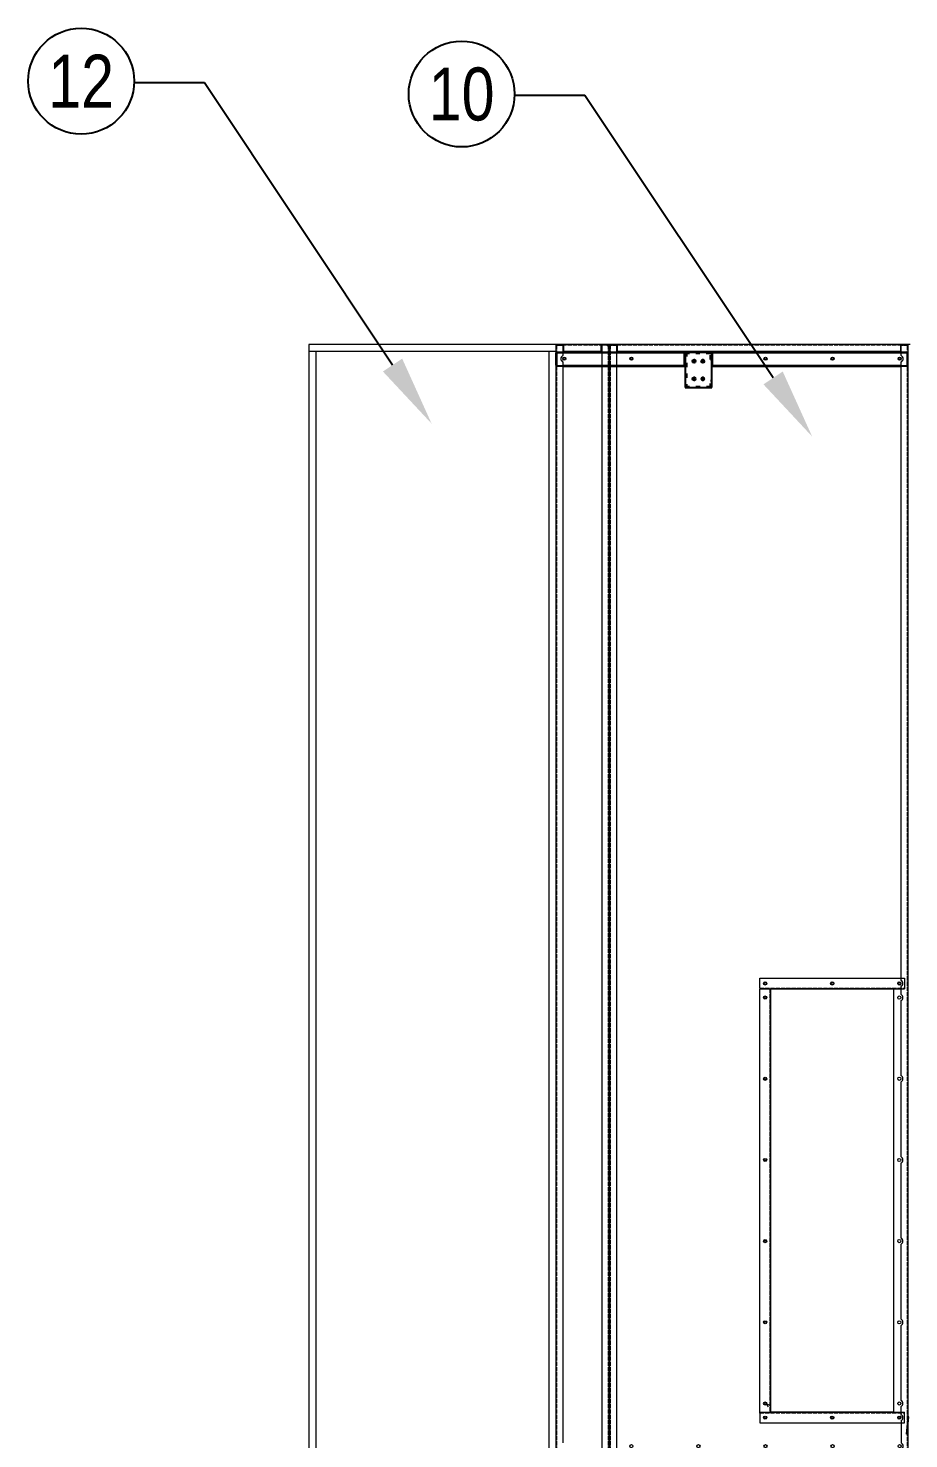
# Model space of a CAD drawing. Header units: millimetres. Extents: x -664082 to 30827, y -141530 to 21962.
# Drawn here: x 9018 to 11513, y 9249 to 13246 of the extents above; entities that cross this region are included whole.
import ezdxf
from ezdxf import colors
from ezdxf.entities.mleader import LeaderData, LeaderLine
from ezdxf.enums import TextEntityAlignment as Align
from ezdxf.math import Vec2, Vec3

# ---------------------------------------------------------------- set-up
doc = ezdxf.new("R2010")
doc.units = ezdxf.units.MM
doc.linetypes.add('DASHED', pattern=[15, 12, -3])
doc.linetypes.add('DASHSPACE', pattern=[30, 12, -18])
doc.layers.add('냉각탑_dim', color=1, linetype='Continuous')
doc.layers.add('냉각탑_text', color=3, linetype='Continuous')
doc.styles.get("Standard").update_dxf_attribs({"font": 'arial.ttf'})

# ---------------------------------------------------------------- blocks, each defined once
blk = doc.blocks.new('3425346')
at = {"color": 7, "lineweight": 13}
for p, q in [((155016.9, 41125), (155426.9, 41125)), ((155016.9, 41095), (155426.9, 41095))]:
    blk.add_line(p, q, dxfattribs=at)
at = {"color": 7, "lineweight": 13, "ltscale": 0.035}
for p, q in [((155016.9, 41122.2), (155016.9, 41125)), ((155426.9, 41122.2), (155426.9, 41125))]:
    blk.add_line(p, q, dxfattribs=at)
at = {"color": 7, "linetype": 'DASHED', "lineweight": 13}
blk.add_line((155016.9, 41123.4), (155426.9, 41123.4), dxfattribs=at)
at = {"color": 7, "lineweight": 13, "ltscale": 0.34}
for p, q in [((155016.9, 41122.2), (155016.9, 41095)), ((155426.9, 41095), (155426.9, 41122.2))]:
    blk.add_line(p, q, dxfattribs=at)
at = {"color": 7, "lineweight": 13}
blk.add_lwpolyline([(155416.2, 41115.3), (155414.3, 41111.8), (155417.7, 41113.9)], dxfattribs=at)
for centre in [(155031.9, 41110), (155221.9, 41110), (155411.9, 41110)]:
    blk.add_circle(centre, 3, dxfattribs=at)
blk = doc.blocks.new('235465')
at = {"color": 7, "lineweight": 13}
for p, q in [((158476.7, 41706.6), (159676.7, 41706.6)), ((159676.7, 41676.6), (158476.7, 41676.6))]:
    blk.add_line(p, q, dxfattribs=at)
at = {"color": 7, "lineweight": 13, "ltscale": 0.014}
for p, q in [((158476.7, 41703.8), (158476.7, 41706.6)), ((159676.7, 41703.8), (159676.7, 41706.6))]:
    blk.add_line(p, q, dxfattribs=at)
at = {"color": 7, "linetype": 'DASHED', "lineweight": 13}
blk.add_line((158476.7, 41705), (159676.7, 41705), dxfattribs=at)
at = {"color": 7, "lineweight": 13, "ltscale": 0.136}
for p, q in [((158476.7, 41703.8), (158476.7, 41676.6)), ((159676.7, 41676.6), (159676.7, 41703.8))]:
    blk.add_line(p, q, dxfattribs=at)
at = {"color": 7, "linetype": 'DASHED', "lineweight": 13, "ltscale": 0.008}
for p, q in [((159001.7, 41706.6), (159001.7, 41705)), ((159151.7, 41706.6), (159151.7, 41705))]:
    blk.add_line(p, q, dxfattribs=at)
at = {"color": 7, "lineweight": 13}
blk.add_lwpolyline([(159656.7, 41703.6), (159653.1, 41694.3), (159660.9, 41700.6)], dxfattribs=at)
for centre in [(158501.7, 41691.6), (158731.7, 41691.6), (158961.7, 41691.6), (159191.7, 41691.6), (159421.7, 41691.6), (159651.7, 41691.6)]:
    blk.add_circle(centre, 3, dxfattribs=at)
blk = doc.blocks.new('5679796')
at = {"color": 7, "lineweight": 13, "ltscale": 0.027667}
for p, q in [((165481.5, 14310.4), (165481.5, 14327)), ((165483.5, 14310.4), (165483.5, 14327)), ((165481.5, 13335.8), (165481.5, 13352.4)), ((165483.5, 13335.8), (165483.5, 13352.4))]:
    blk.add_line(p, q, dxfattribs=at)
at = {"color": 7, "lineweight": 13, "ltscale": 0.003333}
for p, q in [((165483.5, 14310.4), (165481.5, 14310.4)), ((165481.5, 14308.4), (165483.5, 14308.4)), ((165483.5, 14308.4), (165481.5, 14308.4)), ((165483.5, 13352.4), (165481.5, 13352.4))]:
    blk.add_line(p, q, dxfattribs=at)
at = {"color": 7, "lineweight": 13}
for p, q in [((165481.5, 14308.4), (165481.5, 13965.9)), ((165481.5, 14308.4), (165481.5, 13965.9)), ((165484.9, 14308.4), (165484.9, 13965.9)), ((165520.1, 14327.5), (165520.1, 13965.9)), ((165523.5, 14327), (165523.5, 13335.8)), ((165481.5, 13886.9), (165481.5, 13354.4)), ((165481.5, 13886.9), (165481.5, 13354.4)), ((165484.9, 13886.9), (165484.9, 13354.4)), ((165520.1, 13886.9), (165520.1, 13335.3))]:
    blk.add_line(p, q, dxfattribs=at)
at = {"color": 7, "lineweight": 13, "ltscale": 0.061}
for p, q in [((165520.1, 14327.5), (165483.5, 14327.5)), ((165483.5, 13335.3), (165520.1, 13335.3))]:
    blk.add_line(p, q, dxfattribs=at)
at = {"color": 7, "lineweight": 13, "ltscale": 0.031833}
for p, q in [((165483.5, 14308.4), (165483.5, 14327.5)), ((165483.5, 13335.3), (165483.5, 13354.4))]:
    blk.add_line(p, q, dxfattribs=at)
at = {"color": 7, "lineweight": 13, "ltscale": 0.003329}
blk.add_line((165483.5, 14308.4), (165483.5, 14310.4), dxfattribs=at)
at = {"color": 7, "lineweight": 13, "ltscale": 0.002333}
for p, q in [((165484.9, 14308.4), (165483.5, 14308.4)), ((165483.5, 13354.4), (165484.9, 13354.4))]:
    blk.add_line(p, q, dxfattribs=at)
at = {"color": 7, "lineweight": 13, "ltscale": 0.060846}
blk.add_line((165483.6, 14327.5), (165520.1, 14327.5), dxfattribs=at)
at = {"color": 7, "lineweight": 13, "ltscale": 0.058667}
for p, q in [((165484.9, 14330.4), (165520.1, 14330.4)), ((165520.1, 14328.4), (165484.9, 14328.4)), ((165520.1, 13334.4), (165484.9, 13334.4)), ((165484.9, 13332.4), (165520.1, 13332.4))]:
    blk.add_line(p, q, dxfattribs=at)
at = {"color": 7, "lineweight": 13, "ltscale": 0.004007}
for p, q in [((165522.5, 14328.4), (165520.1, 14328.4)), ((165522.5, 13334.4), (165520.1, 13334.4))]:
    blk.add_line(p, q, dxfattribs=at)
at = {"color": 7, "lineweight": 13, "ltscale": 0.0015}
for p, q in [((165520.1, 14328.4), (165520.1, 14327.5)), ((165520.1, 14327.5), (165520.1, 14328.4)), ((165520.1, 13335.3), (165520.1, 13334.4)), ((165520.1, 13334.4), (165520.1, 13335.3))]:
    blk.add_line(p, q, dxfattribs=at)
at = {"color": 7, "lineweight": 13, "ltscale": 0.001795}
for p, q in [((165522, 14328.4), (165522.9, 14329.1)), ((165522, 13334.4), (165522.9, 13333.8))]:
    blk.add_line(p, q, dxfattribs=at)
for p, q in [((165481.5, 13965.9), (165523.5, 13965.9)), ((165521.5, 13886.9), (165521.5, 13965.9)), ((165481.5, 13886.9), (165523.5, 13886.9))]:
    blk.add_line(p, q)
at = {"color": 7, "lineweight": 13, "ltscale": 0.005667}
blk.add_line((165481.5, 13354.4), (165484.9, 13354.4), dxfattribs=at)
at = {"color": 7, "lineweight": 13, "ltscale": 0.003337}
blk.add_line((165483.5, 13352.4), (165483.5, 13354.4), dxfattribs=at)
at = {"color": 7, "lineweight": 13}
for centre in [(165503.5, 14306.4), (165503.5, 14116.4), (165503.5, 13736.4), (165503.5, 13546.4), (165503.5, 13356.4)]:
    blk.add_circle(centre, 3, dxfattribs=at)
for centre, radius, start, end in [((165484.9, 14327), 3.4, 90, 180), ((165484.9, 14327), 1.4, 90, 159.0752), ((165520.1, 14327), 3.4, 0, 90), ((165484.9, 13335.8), 3.4, 180, 270), ((165484.9, 13335.8), 1.4, 200.9249, 270), ((165520.1, 13335.8), 3.4, 270, 0)]:
    blk.add_arc(centre, radius, start, end, dxfattribs=at)
for points in [[(165523.5, 14327), (165523.5, 14327.3), (165523.5, 14327.6), (165523.3, 14327.8), (165523, 14328.1), (165522.7, 14328.4), (165522.6, 14328.4), (165522.6, 14328.4), (165522.5, 14328.4)], [(165523.5, 13335.8), (165523.5, 13335.6), (165523.5, 13335.3), (165523.3, 13335.1), (165523, 13334.8), (165522.7, 13334.5), (165522.6, 13334.5), (165522.6, 13334.5), (165522.5, 13334.4)]]:
    blk.add_open_spline(points, degree=5, knots=[0, 0, 0, 0, 0, 0, 4.583204, 4.583204, 4.583204, 5.126781, 5.126781, 5.126781, 5.126781, 5.126781, 5.126781], dxfattribs=at)
blk = doc.blocks.new('568596')
at = {"color": 7, "lineweight": 13}
for p, q in [((173046.2, 17464.9), (169551.6, 17464.9)), ((169549.9, 17462.9), (169549.9, 16621.8)), ((169549.9, 17462), (169549.9, 17436.4)), ((173047.9, 16621.8), (173047.9, 17462.9)), ((173047.9, 17442.9), (173047.9, 17462)), ((170022.9, 17008.9), (171222.9, 17008.9)), ((169551.6, 16618.9), (173046.2, 16618.9))]:
    blk.add_line(p, q, dxfattribs=at)
at = {"color": 7, "lineweight": 13, "ltscale": 0.002252}
for p, q in [((169551.6, 17464.9), (169551.6, 17463.6)), ((173046.2, 17464.9), (173046.2, 17463.6)), ((169551.6, 16618.9), (169551.6, 16620.3)), ((173046.2, 16618.9), (173046.2, 16620.3))]:
    blk.add_line(p, q, dxfattribs=at)
at = {"color": 7, "linetype": 'DASHED', "lineweight": 13}
for p, q in [((169551.9, 17464.9), (169551.9, 16621.8)), ((170044.9, 17464.9), (170044.9, 17462.9)), ((170050.9, 17464.9), (170050.9, 17462.9)), ((170244.9, 17464.9), (170244.9, 17462.9)), ((170250.9, 17464.9), (170250.9, 17462.9)), ((170444.9, 17464.9), (170444.9, 17462.9)), ((170450.9, 17464.9), (170450.9, 17462.9)), ((170644.9, 17464.9), (170644.9, 17462.9)), ((170650.9, 17464.9), (170650.9, 17462.9)), ((170844.9, 17464.9), (170844.9, 17462.9)), ((170850.9, 17464.9), (170850.9, 17462.9)), ((171044.9, 17464.9), (171044.9, 17462.9)), ((171050.9, 17464.9), (171050.9, 17462.9)), ((171244.9, 17464.9), (171244.9, 17462.9)), ((171250.9, 17464.9), (171250.9, 17462.9)), ((171444.9, 17464.9), (171444.9, 17462.9)), ((171450.9, 17464.9), (171450.9, 17462.9)), ((171644.9, 17464.9), (171644.9, 17462.9)), ((171650.9, 17464.9), (171650.9, 17462.9)), ((171844.9, 17464.9), (171844.9, 17462.9)), ((171850.9, 17464.9), (171850.9, 17462.9)), ((172044.9, 17464.9), (172044.9, 17462.9)), ((172050.9, 17464.9), (172050.9, 17462.9)), ((172244.9, 17464.9), (172244.9, 17462.9)), ((172250.9, 17464.9), (172250.9, 17462.9)), ((172444.9, 17464.9), (172444.9, 17462.9)), ((172450.9, 17464.9), (172450.9, 17462.9)), ((172644.9, 17464.9), (172644.9, 17462.9)), ((172650.9, 17464.9), (172650.9, 17462.9)), ((172844.9, 17464.9), (172844.9, 17462.9)), ((172850.9, 17464.9), (172850.9, 17462.9)), ((173045.9, 16621.8), (173045.9, 17464.9)), ((173046.2, 17462.9), (169551.6, 17462.9)), ((169551.9, 17462), (169551.9, 17436.4)), ((173045.9, 17442.9), (173045.9, 17462)), ((169551.6, 16620.9), (173046.2, 16620.9))]:
    blk.add_line(p, q, dxfattribs=at)
at = {"color": 7, "linetype": 'DASHED', "lineweight": 13, "ltscale": 0.003333}
for p, q in [((169644.9, 17464.9), (169644.9, 17462.9)), ((169650.9, 17464.9), (169650.9, 17462.9)), ((169844.9, 17464.9), (169844.9, 17462.9)), ((169850.9, 17464.9), (169850.9, 17462.9)), ((173014.9, 17464.9), (173014.9, 17462.9)), ((173020.9, 17464.9), (173020.9, 17462.9)), ((169551.9, 17462), (169549.9, 17462)), ((169549.9, 17445.4), (169551.9, 17445.4)), ((169549.9, 17442.9), (169551.9, 17442.9)), ((169549.9, 17436.4), (169551.9, 17436.4)), ((173047.9, 17462), (173045.9, 17462)), ((173047.9, 17442.9), (173045.9, 17442.9)), ((169549.9, 17407.4), (169551.9, 17407.4)), ((169549.9, 17398.4), (169551.9, 17398.4)), ((169549.9, 17217.4), (169551.9, 17217.4)), ((169549.9, 17208.4), (169551.9, 17208.4)), ((169549.9, 17027.4), (169551.9, 17027.4)), ((169549.9, 17018.4), (169551.9, 17018.4)), ((169549.9, 16837.4), (169551.9, 16837.4)), ((169549.9, 16828.4), (169551.9, 16828.4)), ((173047.9, 16727.9), (173045.9, 16727.9)), ((173047.9, 16709.9), (173045.9, 16709.9)), ((169549.9, 16647.4), (169551.9, 16647.4)), ((169549.9, 16640.9), (169551.9, 16640.9)), ((169549.9, 16638.4), (169551.9, 16638.4)), ((173047.9, 16640.9), (173045.9, 16640.9)), ((169551.9, 16621.8), (169549.9, 16621.8)), ((169644.9, 16620.9), (169644.9, 16618.9)), ((169650.9, 16620.9), (169650.9, 16618.9)), ((169844.9, 16620.9), (169844.9, 16618.9)), ((169850.9, 16620.9), (169850.9, 16618.9)), ((170044.9, 16620.9), (170044.9, 16618.9)), ((170050.9, 16620.9), (170050.9, 16618.9)), ((170244.9, 16620.9), (170244.9, 16618.9)), ((170250.9, 16620.9), (170250.9, 16618.9)), ((170444.9, 16620.9), (170444.9, 16618.9)), ((170450.9, 16620.9), (170450.9, 16618.9)), ((170644.9, 16620.9), (170644.9, 16618.9)), ((170650.9, 16620.9), (170650.9, 16618.9)), ((170844.9, 16620.9), (170844.9, 16618.9)), ((170850.9, 16620.9), (170850.9, 16618.9)), ((171044.9, 16620.9), (171044.9, 16618.9)), ((171050.9, 16620.9), (171050.9, 16618.9)), ((171244.9, 16620.9), (171244.9, 16618.9)), ((171250.9, 16620.9), (171250.9, 16618.9)), ((171444.9, 16620.9), (171444.9, 16618.9)), ((171450.9, 16620.9), (171450.9, 16618.9)), ((171644.9, 16620.9), (171644.9, 16618.9)), ((171650.9, 16620.9), (171650.9, 16618.9)), ((171844.9, 16620.9), (171844.9, 16618.9)), ((171850.9, 16620.9), (171850.9, 16618.9)), ((172044.9, 16620.9), (172044.9, 16618.9)), ((172050.9, 16620.9), (172050.9, 16618.9)), ((172244.9, 16620.9), (172244.9, 16618.9)), ((172250.9, 16620.9), (172250.9, 16618.9)), ((172444.9, 16620.9), (172444.9, 16618.9)), ((172450.9, 16620.9), (172450.9, 16618.9)), ((172644.9, 16620.9), (172644.9, 16618.9)), ((172650.9, 16620.9), (172650.9, 16618.9)), ((172844.9, 16620.9), (172844.9, 16618.9)), ((172850.9, 16620.9), (172850.9, 16618.9)), ((173014.9, 16620.9), (173014.9, 16618.9)), ((173020.9, 16620.9), (173020.9, 16618.9)), ((173047.9, 16621.8), (173045.9, 16621.8))]:
    blk.add_line(p, q, dxfattribs=at)
at = {"color": 7, "lineweight": 13, "ltscale": 0.00166}
for p, q in [((169550.9, 17462.9), (169549.9, 17462.9)), ((173046.9, 17462.9), (173047.9, 17462.9)), ((169550.9, 16620.9), (169549.9, 16620.9)), ((173046.9, 16620.9), (173047.9, 16620.9))]:
    blk.add_line(p, q, dxfattribs=at)
at = {"color": 7, "lineweight": 13, "ltscale": 0.0015}
for p, q in [((169549.9, 17462.9), (169549.9, 17462)), ((173047.9, 17462), (173047.9, 17462.9)), ((169549.9, 16621.8), (169549.9, 16620.9)), ((173047.9, 16620.9), (173047.9, 16621.8))]:
    blk.add_line(p, q, dxfattribs=at)
at = {"color": 7, "lineweight": 13, "ltscale": 0.001174}
for p, q in [((169550.9, 17462.9), (169551.6, 17462.9)), ((173046.9, 17462.9), (173046.2, 17462.9)), ((169550.9, 16620.9), (169551.6, 16620.9)), ((173046.9, 16620.9), (173046.2, 16620.9))]:
    blk.add_line(p, q, dxfattribs=at)
at = {"color": 7, "lineweight": 13, "ltscale": 0.002009}
for p, q in [((169551.6, 17462.4), (169551.6, 17463.6)), ((173046.2, 17462.4), (173046.2, 17463.6)), ((169551.6, 16621.5), (169551.6, 16620.3)), ((173046.2, 16621.5), (173046.2, 16620.3))]:
    blk.add_line(p, q, dxfattribs=at)
at = {"color": 7, "linetype": 'DASHED', "lineweight": 13, "ltscale": 0.001183}
for p, q in [((169551.6, 17462.9), (169552.3, 17462.9)), ((173046.2, 17462.9), (173045.5, 17462.9)), ((169551.6, 16620.9), (169552.3, 16620.9)), ((173046.2, 16620.9), (173045.5, 16620.9))]:
    blk.add_line(p, q, dxfattribs=at)
at = {"color": 7, "linetype": 'DASHED', "lineweight": 13, "ltscale": 0.001406}
for p, q in [((169551.6, 17462.4), (169551.6, 17461.5)), ((173046.2, 17462.4), (173046.2, 17461.5)), ((169551.6, 16621.5), (169551.6, 16622.3)), ((173046.2, 16621.5), (173046.2, 16622.3))]:
    blk.add_line(p, q, dxfattribs=at)
at = {"color": 7, "linetype": 'DASHED', "lineweight": 13, "ltscale": 0.027667}
for p, q in [((169551.6, 17444.9), (169551.6, 17461.5)), ((173046.2, 17461.5), (173046.2, 17444.9)), ((169551.6, 16622.3), (169551.6, 16638.9)), ((173046.2, 16638.9), (173046.2, 16622.3))]:
    blk.add_line(p, q, dxfattribs=at)
at = {"color": 7, "lineweight": 13, "ltscale": 0.058667}
for p, q in [((173046.2, 17444.9), (169551.6, 17444.9)), ((169553.3, 17442.9), (169569.9, 17442.9)), ((169569.9, 17444.9), (169569.9, 16640.9)), ((173027.9, 16640.9), (173027.9, 17444.9)), ((173045.9, 17442.9), (173027.9, 17442.9)), ((170022.9, 16658.9), (170022.9, 17008.9)), ((171222.9, 16658.9), (171222.9, 17008.9)), ((169917.7, 16638.9), (169551.6, 16638.9)), ((169569.9, 16640.9), (169551.9, 16640.9)), ((169999.2, 16638.9), (169936.1, 16638.9)), ((170016.6, 16638.9), (170039.2, 16638.9)), ((170022.9, 16658.9), (171222.9, 16658.9)), ((170056.6, 16638.9), (170269.2, 16638.9)), ((170286.6, 16638.9), (170499.2, 16638.9)), ((170516.6, 16638.9), (170729.2, 16638.9)), ((170746.6, 16638.9), (170959.2, 16638.9)), ((170976.6, 16638.9), (171189.2, 16638.9)), ((171206.6, 16638.9), (171229.2, 16638.9)), ((171246.6, 16638.9), (172998.7, 16638.9)), ((173017.1, 16638.9), (173046.2, 16638.9)), ((173045.9, 16640.9), (173027.9, 16640.9))]:
    blk.add_line(p, q, dxfattribs=at)
at = {"color": 7, "linetype": 'DASHED', "lineweight": 13, "ltscale": 0.0015}
for p, q in [((169551.9, 17462.9), (169551.9, 17462)), ((173045.9, 17462), (173045.9, 17462.9)), ((169551.9, 16621.8), (169551.9, 16620.9)), ((173045.9, 16620.9), (173045.9, 16621.8))]:
    blk.add_line(p, q, dxfattribs=at)
at = {"color": 7, "linetype": 'DASHED', "lineweight": 13, "ltscale": 0.002333}
for p, q in [((169551.9, 17442.9), (169553.3, 17442.9)), ((173045.9, 17442.9), (173044.5, 17442.9)), ((173045.9, 16640.9), (173044.5, 16640.9))]:
    blk.add_line(p, q, dxfattribs=at)
at = {"color": 7, "lineweight": 13, "ltscale": 0.058667}
for centre in [(169926.9, 17402.9), (173007.9, 17402.9), (173007.9, 17022.9), (173007.9, 16832.9), (169926.9, 16642.9), (170007.9, 16643.9), (170047.9, 16643.9), (170277.9, 16643.9), (170507.9, 16643.9), (170737.9, 16643.9), (170967.9, 16643.9), (171197.9, 16643.9), (171237.9, 16643.9), (173007.9, 16642.9)]:
    blk.add_circle(centre, 4.5, dxfattribs=at)
for centre in [(172950.9, 17225.4), (173000.7, 17225.4), (172950.9, 17200.4), (173000.7, 17200.4)]:
    blk.add_circle(centre, 4.5)
at = {"color": 7, "lineweight": 13}
for centre in [(169926.9, 17212.9), (169926.9, 17022.9), (170007.9, 17023.9), (170047.9, 17023.9), (170277.9, 17023.9), (170507.9, 17023.9), (170737.9, 17023.9), (170967.9, 17023.9), (171197.9, 17023.9), (171237.9, 17023.9), (169926.9, 16832.9), (170007.9, 16833.9), (171237.9, 16833.9)]:
    blk.add_circle(centre, 4.5, dxfattribs=at)
at = {"color": 7, "lineweight": 13, "ltscale": 0.058667}
for centre, start, end in [((169926.9, 16642.9), 203.5779, 336.4221), ((170007.9, 16643.9), 209.9997, 330.0003), ((170047.9, 16643.9), 209.9997, 330.0003), ((170277.9, 16643.9), 209.9997, 330.0003), ((170507.9, 16643.9), 209.9997, 330.0003), ((170737.9, 16643.9), 209.9997, 330.0003), ((170967.9, 16643.9), 209.9997, 330.0003), ((171197.9, 16643.9), 209.9997, 330.0003), ((171237.9, 16643.9), 209.9997, 330.0003), ((173007.9, 16642.9), 203.5782, 336.4218)]:
    blk.add_arc(centre, 10, start, end, dxfattribs=at)
at = {"color": 7, "lineweight": 13}
for points in [[(169553.3, 17461.5), (169552.8, 17461.8), (169552.3, 17462.1), (169551.8, 17462.4), (169551.3, 17462.6), (169550.9, 17462.9)], [(169553.3, 17461.5), (169553, 17462), (169552.6, 17462.4), (169552.3, 17462.8), (169552, 17463.2), (169551.6, 17463.6)], [(173044.5, 17461.5), (173044.8, 17462), (173045.2, 17462.4), (173045.5, 17462.8), (173045.9, 17463.2), (173046.2, 17463.6)], [(173044.5, 17461.5), (173045, 17461.8), (173045.6, 17462.1), (173046.1, 17462.4), (173046.5, 17462.6), (173046.9, 17462.9)], [(169553.3, 16622.3), (169552.8, 16622.1), (169552.3, 16621.8), (169551.8, 16621.5), (169551.3, 16621.2), (169550.9, 16620.9)], [(169553.3, 16622.3), (169553, 16621.9), (169552.6, 16621.5), (169552.3, 16621), (169552, 16620.6), (169551.6, 16620.3)], [(173044.5, 16622.3), (173045, 16622.1), (173045.6, 16621.8), (173046.1, 16621.5), (173046.5, 16621.2), (173046.9, 16620.9)], [(173044.5, 16622.3), (173044.8, 16621.9), (173045.2, 16621.5), (173045.5, 16621), (173045.9, 16620.6), (173046.2, 16620.3)]]:
    blk.add_open_spline(points, degree=5, dxfattribs=at)
at = {"color": 7, "linetype": 'DASHED', "lineweight": 13}
for points in [[(169553.3, 17461.5), (169553, 17461.7), (169552.6, 17461.9), (169552.3, 17462.1), (169551.9, 17462.2), (169551.6, 17462.4)], [(169553.3, 17461.5), (169553.1, 17461.8), (169552.9, 17462.1), (169552.7, 17462.4), (169552.5, 17462.6), (169552.3, 17462.9)], [(173044.5, 17461.5), (173044.7, 17461.8), (173044.9, 17462.1), (173045.2, 17462.4), (173045.3, 17462.6), (173045.5, 17462.9)], [(173044.5, 17461.5), (173044.8, 17461.7), (173045.2, 17461.9), (173045.5, 17462.1), (173045.9, 17462.2), (173046.2, 17462.4)], [(169553.3, 16622.3), (169553, 16622.1), (169552.6, 16622), (169552.3, 16621.8), (169551.9, 16621.6), (169551.6, 16621.5)], [(169553.3, 16622.3), (169553.1, 16622), (169552.9, 16621.8), (169552.7, 16621.5), (169552.5, 16621.2), (169552.3, 16620.9)], [(173044.5, 16622.3), (173044.7, 16622), (173044.9, 16621.8), (173045.2, 16621.5), (173045.3, 16621.2), (173045.5, 16620.9)], [(173044.5, 16622.3), (173044.8, 16622.1), (173045.2, 16622), (173045.5, 16621.8), (173045.9, 16621.6), (173046.2, 16621.5)]]:
    blk.add_open_spline(points, degree=5, dxfattribs=at)
blk = doc.blocks.new('769475')
for p, q in [((158713.7, 15280), (158713.7, 15180)), ((158788.7, 15280), (158713.7, 15280)), ((158788.7, 15180), (158788.7, 15280)), ((158713.7, 15180), (158788.7, 15180))]:
    blk.add_line(p, q)
at = {"color": 5, "linetype": 'DASHSPACE'}
for p, q in [((158785.5, 15276.8), (158713.7, 15276.8)), ((158716.9, 15280), (158716.9, 15180)), ((158785.5, 15260), (158785.5, 15276.8)), ((158785.5, 15260), (158788.7, 15260)), ((158785.5, 15180), (158785.5, 15200)), ((158785.5, 15200), (158788.7, 15200)), ((158713.7, 15183.2), (158788.7, 15183.2))]:
    blk.add_line(p, q, dxfattribs=at)
for centre in [(158738.7, 15254.8), (158763.7, 15254.8), (158738.7, 15205), (158763.7, 15205)]:
    blk.add_circle(centre, 3)
blk = doc.blocks.new('1')
at = {"lineweight": 20}
for p, q in [((11516.3, 12349.3), (9812.8, 12349.3)), ((9812.8, 12349.3), (9812.8, 8749.3)), ((10512.8, 12349.3), (10512.8, 8749.3)), ((10512.8, 12329.3), (9812.8, 12329.3)), ((9832.8, 12329.3), (9832.8, 8769.3))]:
    blk.add_line(p, q, dxfattribs=at)
at = {"color": 7, "lineweight": 20, "ltscale": 0.00166}
for p, q in [((10514.8, 12348.3), (10514.8, 12349.3)), ((10660.8, 12348.3), (10660.8, 12349.3))]:
    blk.add_line(p, q, dxfattribs=at)
at = {"color": 7, "lineweight": 20, "ltscale": 0.0015}
for p, q in [((10515.7, 12349.3), (10514.8, 12349.3)), ((10659.9, 12349.3), (10660.8, 12349.3))]:
    blk.add_line(p, q, dxfattribs=at)
at = {"color": 7, "linetype": 'DASHED', "lineweight": 20, "ltscale": 0.003333}
for p, q in [((10515.7, 12349.3), (10515.7, 12347.3)), ((10534.8, 12349.3), (10534.8, 12347.3)), ((10603.8, 12349.3), (10603.8, 12347.3)), ((10621.8, 12349.3), (10621.8, 12347.3)), ((10640.8, 12349.3), (10640.8, 12347.3)), ((10659.9, 12349.3), (10659.9, 12347.3)), ((10512.8, 12322.3), (10514.8, 12322.3)), ((10512.8, 12316.3), (10514.8, 12316.3)), ((10662.8, 12322.3), (10660.8, 12322.3)), ((10662.8, 12316.3), (10660.8, 12316.3))]:
    blk.add_line(p, q, dxfattribs=at)
at = {"color": 7, "lineweight": 20}
for p, q in [((10660.8, 12349.3), (10515.7, 12349.3)), ((10492.8, 12329.3), (10492.8, 8769.3)), ((10512.8, 12347.6), (10512.8, 8853)), ((10662.8, 12347.6), (10662.8, 8853)), ((11506.5, 9262.2), (11510.8, 9312)), ((11508.5, 9262), (11512.8, 9311.8))]:
    blk.add_line(p, q, dxfattribs=at)
at = {"color": 7, "lineweight": 20, "ltscale": 0.058667}
for p, q in [((10640.8, 12329.3), (10640.8, 12349.3)), ((10532.8, 12347.6), (10532.8, 12318.4)), ((10534.8, 12347.3), (10534.8, 12329.3)), ((10640.8, 12329.3), (10534.8, 12329.3)), ((10642.8, 12347.6), (10642.8, 8853)), ((10532.8, 12300.1), (10532.8, 9237.4))]:
    blk.add_line(p, q, dxfattribs=at)
at = {"color": 7, "lineweight": 20, "ltscale": 0.002252}
for p, q in [((10512.8, 12347.6), (10514.2, 12347.6)), ((10662.8, 12347.6), (10661.5, 12347.6))]:
    blk.add_line(p, q, dxfattribs=at)
at = {"color": 7, "lineweight": 20, "ltscale": 0.002009}
for p, q in [((10515.4, 12347.6), (10514.2, 12347.6)), ((10660.3, 12347.6), (10661.5, 12347.6))]:
    blk.add_line(p, q, dxfattribs=at)
at = {"color": 7, "lineweight": 20, "ltscale": 0.001174}
for p, q in [((10514.8, 12348.3), (10514.8, 12347.6)), ((10660.8, 12348.3), (10660.8, 12347.6))]:
    blk.add_line(p, q, dxfattribs=at)
at = {"color": 7, "linetype": 'DASHED', "lineweight": 20}
for p, q in [((10514.8, 12347.6), (10514.8, 8853)), ((10662.8, 12347.3), (10515.7, 12347.3)), ((10660.8, 12347.6), (10660.8, 8853)), ((10512.8, 12152.3), (10514.8, 12152.3)), ((10512.8, 12146.3), (10514.8, 12146.3)), ((10512.8, 11952.3), (10514.8, 11952.3)), ((10512.8, 11946.3), (10514.8, 11946.3)), ((10512.8, 11752.3), (10514.8, 11752.3)), ((10512.8, 11746.3), (10514.8, 11746.3)), ((10512.8, 11552.3), (10514.8, 11552.3)), ((10512.8, 11546.3), (10514.8, 11546.3)), ((10512.8, 11352.3), (10514.8, 11352.3)), ((10512.8, 11346.3), (10514.8, 11346.3)), ((10512.8, 11152.3), (10514.8, 11152.3)), ((10512.8, 11146.3), (10514.8, 11146.3)), ((10512.8, 10952.3), (10514.8, 10952.3)), ((10512.8, 10946.3), (10514.8, 10946.3)), ((10512.8, 10752.3), (10514.8, 10752.3)), ((10512.8, 10746.3), (10514.8, 10746.3)), ((10512.8, 10552.3), (10514.8, 10552.3)), ((10512.8, 10546.3), (10514.8, 10546.3)), ((10512.8, 10352.3), (10514.8, 10352.3)), ((10512.8, 10346.3), (10514.8, 10346.3)), ((10512.8, 10152.3), (10514.8, 10152.3)), ((10512.8, 10146.3), (10514.8, 10146.3)), ((10512.8, 9952.3), (10514.8, 9952.3)), ((10512.8, 9946.3), (10514.8, 9946.3)), ((10512.8, 9752.3), (10514.8, 9752.3)), ((10512.8, 9746.3), (10514.8, 9746.3)), ((10512.8, 9552.3), (10514.8, 9552.3)), ((10512.8, 9546.3), (10514.8, 9546.3)), ((10512.8, 9352.3), (10514.8, 9352.3)), ((10512.8, 9346.3), (10514.8, 9346.3))]:
    blk.add_line(p, q, dxfattribs=at)
at = {"color": 7, "linetype": 'DASHED', "lineweight": 20, "ltscale": 0.001183}
for p, q in [((10514.8, 12347.6), (10514.8, 12346.9)), ((10660.8, 12347.6), (10660.8, 12346.9))]:
    blk.add_line(p, q, dxfattribs=at)
at = {"color": 7, "linetype": 'DASHED', "lineweight": 20, "ltscale": 0.0015}
for p, q in [((10515.7, 12347.3), (10514.8, 12347.3)), ((10659.9, 12347.3), (10660.8, 12347.3))]:
    blk.add_line(p, q, dxfattribs=at)
at = {"color": 7, "linetype": 'DASHED', "lineweight": 20, "ltscale": 0.001406}
for p, q in [((10515.4, 12347.6), (10516.2, 12347.6)), ((10660.3, 12347.6), (10659.4, 12347.6))]:
    blk.add_line(p, q, dxfattribs=at)
at = {"color": 7, "linetype": 'DASHED', "lineweight": 20, "ltscale": 0.027667}
for p, q in [((10516.2, 12347.6), (10532.8, 12347.6)), ((10659.4, 12347.6), (10642.8, 12347.6))]:
    blk.add_line(p, q, dxfattribs=at)
at = {"color": 7, "linetype": 'DASHED', "lineweight": 20, "ltscale": 0.002333}
for p, q in [((10534.8, 12347.3), (10534.8, 12345.9)), ((10640.8, 12347.3), (10640.8, 12345.9))]:
    blk.add_line(p, q, dxfattribs=at)
at = {"color": 7, "lineweight": 20, "ltscale": 0.05}
for p, q in [((11512.8, 9311.8), (11510.8, 9312)), ((11508.5, 9262), (11506.5, 9262.2))]:
    blk.add_line(p, q, dxfattribs=at)
at = {"color": 7, "lineweight": 20, "ltscale": 0.058667}
blk.add_circle((10536.8, 12309.3), 4.5, dxfattribs=at)
blk.add_arc((10536.8, 12309.3), 10, 113.5782, 246.4218, dxfattribs=at)
at = {"color": 7, "lineweight": 20}
for points in [[(10516.2, 12345.9), (10515.8, 12346.2), (10515.4, 12346.5), (10515, 12346.9), (10514.6, 12347.2), (10514.2, 12347.6)], [(10516.2, 12345.9), (10516, 12346.4), (10515.7, 12346.9), (10515.4, 12347.4), (10515.1, 12347.9), (10514.8, 12348.3)], [(10659.4, 12345.9), (10659.7, 12346.4), (10660, 12346.9), (10660.3, 12347.4), (10660.6, 12347.9), (10660.8, 12348.3)], [(10659.4, 12345.9), (10659.9, 12346.2), (10660.3, 12346.5), (10660.7, 12346.9), (10661.1, 12347.2), (10661.5, 12347.6)]]:
    blk.add_open_spline(points, degree=5, dxfattribs=at)
at = {"color": 7, "linetype": 'DASHED', "lineweight": 20}
for points in [[(10516.2, 12345.9), (10516, 12346.1), (10515.7, 12346.3), (10515.4, 12346.5), (10515.1, 12346.7), (10514.8, 12346.9)], [(10516.2, 12345.9), (10516.1, 12346.2), (10515.9, 12346.5), (10515.7, 12346.9), (10515.6, 12347.2), (10515.4, 12347.6)], [(10659.4, 12345.9), (10659.6, 12346.2), (10659.8, 12346.5), (10660, 12346.9), (10660.1, 12347.2), (10660.3, 12347.6)], [(10659.4, 12345.9), (10659.7, 12346.1), (10660, 12346.3), (10660.3, 12346.5), (10660.6, 12346.7), (10660.8, 12346.9)]]:
    blk.add_open_spline(points, degree=5, dxfattribs=at)
at = {"lineweight": 20, "ltscale": 7.5}
for name, p, rotation in [('568596', (28129.8, -160698.6), 90), ('5679796', (24843.3, -153194.3), 90), ('235465', (-30585.8, 169001), 270)]:
    blk.add_blockref(name, p, dxfattribs=dict(at, rotation=rotation))
for name, p in [('769475', (-147834.3, -2952.7)), ('3425346', (-143926.1, -31800.7))]:
    blk.add_blockref(name, p, dxfattribs=at)
at = {"lineweight": 20, "ltscale": 7.5, "xscale": -1, "rotation": 180}
blk.add_blockref('3425346', (-143926.1, 51649.3), dxfattribs=at)

msp = doc.modelspace()

# ---------------------------------------------------------------- linework, layer by layer
at = {"layer": '냉각탑_dim', "linetype": 'ByBlock', "lineweight": -3}
for centre in [(9167.9, 13095.6), (10245.9, 13059.2)]:
    msp.add_circle(centre, 150, dxfattribs=at)

# ---------------------------------------------------------------- block references
msp.add_blockref('1', (0, 0))

# ---------------------------------------------------------------- texts
at = {"layer": '냉각탑_text', "width": 0.8}
for s, p in [('12', (9167.9, 13095.6)), ('10', (10245.9, 13059.2))]:
    msp.add_text(s, height=150, dxfattribs=at).set_placement(p, align=Align.MIDDLE_CENTER)

# ---------------------------------------------------------------- leaders
at = {"layer": '냉각탑_dim', "lineweight": -3}
ml = msp.add_multileader_mtext('Standard', dxfattribs=at)
ml.set_content('')
ml.set_leader_properties(color=256)
ml.build(insert=Vec2(0, 0))
ml.multileader.update_dxf_attribs({"text_right_attachment_type": 6, "dogleg_length": 5, "arrow_head_size": 199.5, "scale": 30})
ctx = ml.context
ctx.base_point, ctx.scale, ctx.char_height, ctx.arrow_head_size, ctx.landing_gap_size, ctx.plane_origin = Vec3(9317.8, 13090.9), 30, 7.18, 199.5, 3.59, Vec3(9909.8, 12749.1)
ctx.right_attachment, ctx.text_align_type = 6, 2
notes = []
notes.append((ctx, [(0, (1, 1, 0), (9517.3, 13090.9), (-1, 0), 199.5, [(0, [(10160.9, 12125.2)], 0, [])])]))
ctx.mtext, ml.multileader.dxf.content_type = None, 0
ml = msp.add_multileader_mtext('Standard', dxfattribs=at)
ml.set_content('')
ml.set_leader_properties(color=256)
ml.build(insert=Vec2(0, 0))
ml.multileader.update_dxf_attribs({"text_right_attachment_type": 6, "dogleg_length": 5, "arrow_head_size": 199.5, "scale": 30})
ctx = ml.context
ctx.base_point, ctx.scale, ctx.char_height, ctx.arrow_head_size, ctx.landing_gap_size, ctx.plane_origin = Vec3(10395.9, 13054.6), 30, 7.18, 199.5, 3.59, Vec3(10987.8, 12712.8)
ctx.right_attachment, ctx.text_align_type = 6, 2
notes.append((ctx, [(0, (1, 1, 0), (10595.4, 13054.6), (-1, 0), 199.5, [(0, [(11239, 12088.8)], 0, [])])]))
ctx.mtext, ml.multileader.dxf.content_type = None, 0
for ctx, leaders in notes:
    for number, flags, end, landing, length, lines in leaders:
        leader = LeaderData()
        leader.index, (leader.has_last_leader_line, leader.has_dogleg_vector, leader.attachment_direction) = number, flags
        leader.last_leader_point, leader.dogleg_vector, leader.dogleg_length = Vec3(end), Vec3(landing), length
        for number, points, colour, breaks in lines:
            line = LeaderLine()
            line.index, line.vertices, line.color, line.breaks = number, Vec3.list(points), colors.encode_raw_color(colour), breaks
            leader.lines.append(line)
        ctx.leaders.append(leader)

doc.saveas('drawing.dxf')
